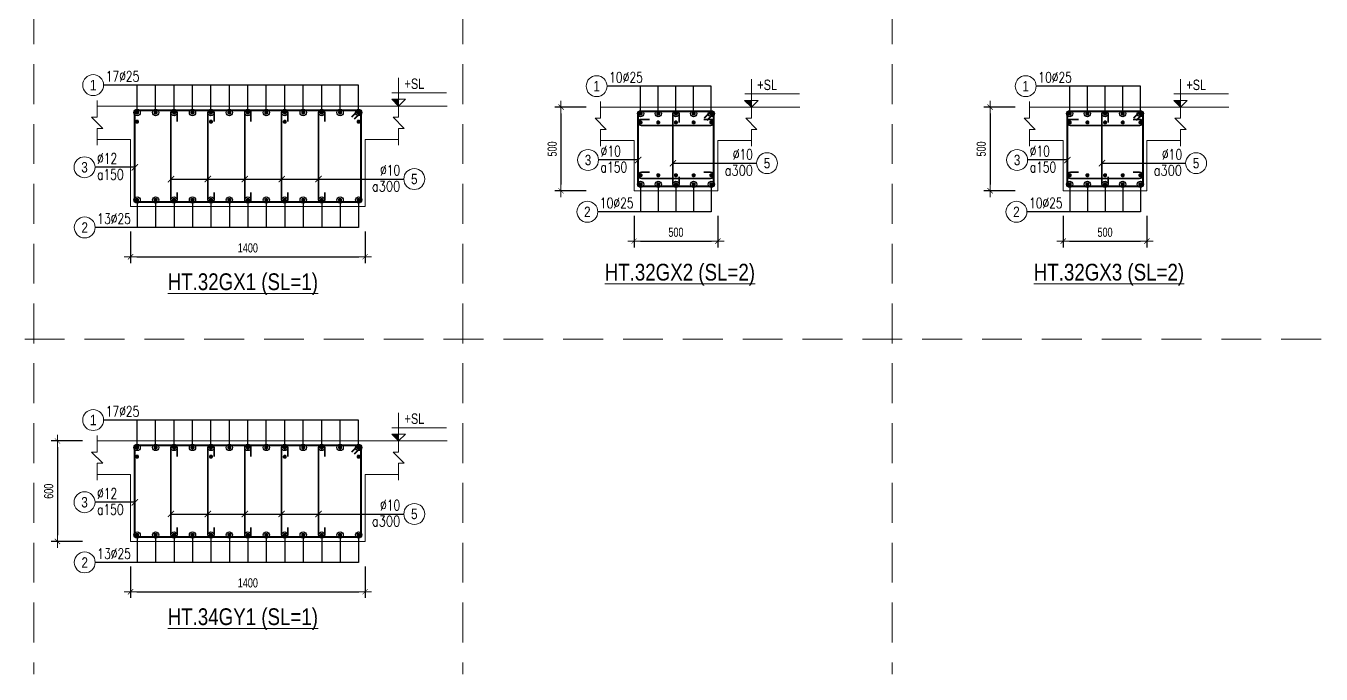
# Model space of a CAD drawing. Header units: millimetres. Extents: x 225489 to 327520, y -235866 to -221866.
# Drawn here: x 277738 to 285470, y -235866 to -231996 of the extents above; entities that cross this region are included whole.
import ezdxf
from ezdxf.enums import TextEntityAlignment as Align

# ---------------------------------------------------------------- set-up
doc = ezdxf.new("R2010")
doc.units = ezdxf.units.MM
doc.header["$PDMODE"] = 3
doc.linetypes.add('HIDDEN2', pattern=[4.762499999999999, 3.175, -1.5875])
doc.layers.get('0').update_dxf_attribs({"lineweight": 20})
doc.layers.get('Defpoints').update_dxf_attribs({"color": 151, "lineweight": 9})
for name, color, linetype, lineweight in [('NDC_S_ANNO', 7, 'Continuous', 20), ('NDC_S_CONTINUOUS', 3, 'Continuous', 20), ('NDC_S_DIM', 1, 'Continuous', 15), ('NDC_S_HIDDEN', 8, 'HIDDEN2', 13), ('NDC_S_REBAR', 4, 'Continuous', 35), ('NDC_S_STIRRUP', 4, 'Continuous', 40), ('NDC_S_TEXT SYMBOL', 7, 'Continuous', 20), ('NDC_S_THIN LINE', 8, 'Continuous', 9), ('NDC_S_VN TEXT', 7, 'Continuous', 20)]:
    doc.layers.add(name, color=color, linetype=linetype, lineweight=lineweight)
doc.styles.add('ARIAL', font='arial.ttf', dxfattribs={"width": 0.8})
doc.styles.add('NDC_ANNO', font='', dxfattribs={"width": 0.8})
doc.styles.add('NDC_DIM', font='', dxfattribs={"width": 0.75})
doc.styles.add('NDC_EN TXT', font='romans.shx', dxfattribs={"width": 0.8})
doc.styles.get('NDC_ANNO').set_extended_font_data('Dotum')
doc.styles.get('NDC_DIM').set_extended_font_data('Dotum')
doc.dimstyles.new('NDC_dim_25', dxfattribs={"dimscale": 25, "dimtxt": 2.2, "dimasz": 1.5, "dimexe": 1.5, "dimexo": 2.5, "dimgap": 1, "dimtad": 1, "dimdec": 0, "dimzin": 0, "dimdsep": 46, "dimtxsty": 'NDC_DIM', "dimblk": 'DIMMARK', "dimcen": 0.09, "dimdle": 1.2, "dimclrd": 1, "dimclre": 1, "dimclrt": 3, "dimadec": 0, "dimazin": 0, "dimtfac": 1, "dimtdec": 0, "dimtix": 1, "dimtofl": 0, "dimtmove": 0, "dimatfit": 3, "dimfxl": 6, "dimfxlon": 1, "dimtolj": 1, "dimtzin": 0, "dimarcsym": 0})

# ---------------------------------------------------------------- blocks, each defined once
blk = doc.blocks.new('kata_block_TD')
at = {"color": 6, "linetype": 'ByBlock', "lineweight": -2, "style": 'ARIAL', "width": 0.8}
blk.add_attdef('SECTDET2', text='', height=5, dxfattribs=at).set_placement((0, 7.970649532882817), align=Align.CENTER)
at = {"color": 0, "linetype": 'ByBlock', "lineweight": -2, "style": 'ARIAL', "width": 0.8}
blk.add_attdef('SECTDET1', text='', height=5, dxfattribs=at).set_placement((0, 1.470649532882817), align=Align.CENTER)
at = {"color": 3, "lineweight": 25, "style": 'ARIAL', "width": 0.8}
blk.add_attdef('SSCALE', text='', height=2.5, dxfattribs=at).set_placement((0, -3.998868953555331), align=Align.CENTER)
blk = doc.blocks.new('kata_block_CT')
at = {"layer": 'NDC_S_ANNO'}
blk.add_hatch(color=3, dxfattribs=at).paths.add_polyline_path([(0, 1.596954857557648), (-1.612010908633238, 1.596954857557648), (0, 0)])
at = {"layer": 'NDC_S_ANNO', "ltscale": 50}
h = blk.add_hatch(dxfattribs=at)
h.set_pattern_fill('ANSI31', color=256, scale=1.406250541793835, style=0)
h.set_pattern_definition([(45.00000000000001, (0, 5.456968210637569e-12), (-3.157122508925224, 3.157122508925225), [])])
h.paths.add_polyline_path([(0, 1.596954857557648), (0, 0), (1.612010908924276, 1.596954857557648)])
for p, q in [((-1.592704896858777, 3.140833880479477), (11.46947077315417, 3.140833880479477)), ((11.56125648126181, 5.456968210637569e-12), (-1.63869572513795, 5.456968210637569e-12))]:
    blk.add_line(p, q, dxfattribs=at)
for points in [[(0, 6.69495074864426), (0, 0)], [(0, 0), (-1.612010908924276, 1.596954857557648), (0, 1.596954857557648)], [(0, 0), (1.612010908924276, 1.596954857557648), (0, 1.596954857557648)]]:
    blk.add_lwpolyline(points, dxfattribs=at)
at = {"layer": 'NDC_S_ANNO', "color": 8, "ltscale": 50}
blk.add_lwpolyline([(0, 0), (-1.612010908633238, 1.596954857557648), (0, 1.596954857557648)], dxfattribs=at)
at = {"layer": 'NDC_S_TEXT SYMBOL', "color": 3, "style": 'NDC_ANNO', "width": 0.8}
blk.add_attdef('CT', (1.409564409346785, 4.068271311703938), '', height=2.5, dxfattribs=at)
blk = doc.blocks.new('DIMMARK')
at = {"layer": 'NDC_S_DIM', "color": 1}
blk.add_line((-1.5, 0), (1, 0), dxfattribs=at)
at = {"layer": 'NDC_S_DIM', "color": 2, "const_width": 0.1}
blk.add_lwpolyline([(-0.4242640687119285, -0.4242640687119285), (0.4242640687119285, 0.4242640687119285)], dxfattribs=at)
blk = doc.blocks.new('*D244')
at = {"layer": 'Defpoints', "color": 0, "transparency": 16777216}
for p in [(278362.9579339359, -233073.9738189772), (279762.9579339359, -233073.9738189772), (279762.9579339359, -233373.9738189772)]:
    blk.add_point(p, dxfattribs=at)
at = {"layer": 'NDC_S_DIM', "color": 1, "lineweight": -2, "transparency": 16777216}
for p, q in [((278362.9579339359, -233223.9738189772), (278362.9579339359, -233411.4738189772)), ((279762.9579339359, -233223.9738189772), (279762.9579339359, -233411.4738189772)), ((278400.4579339359, -233373.9738189772), (279725.4579339359, -233373.9738189772))]:
    blk.add_line(p, q, dxfattribs=at)
at = {"layer": 'NDC_S_DIM', "color": 1, "lineweight": -2, "transparency": 16777216, "xscale": 37.5, "yscale": 37.5, "zscale": 37.5, "rotation": 180}
blk.add_blockref('DIMMARK', (278362.9579339359, -233373.9738189772), dxfattribs=at)
at = {"layer": 'NDC_S_DIM', "color": 1, "lineweight": -2, "transparency": 16777216, "xscale": 37.5, "yscale": 37.5, "zscale": 37.5}
blk.add_blockref('DIMMARK', (279762.9579339359, -233373.9738189772), dxfattribs=at)
at = {"layer": 'NDC_S_DIM', "color": 3, "transparency": 16777216, "insert": (279062.9579339359, -233321.4738189772), "char_height": 55.00000000000001, "attachment_point": 5, "style": 'NDC_DIM'}
blk.add_mtext('\\A1;1400', dxfattribs=at)
blk = doc.blocks.new('kata_block_THEP')
at = {"layer": 'NDC_S_REBAR', "color": 0}
for p, q in [((-0.5, 0), (0.5, 0)), ((-0.3535533905960619, 0.353553390592424), (0.3535533905960619, -0.353553390592424)), ((0.3535533905960619, 0.353553390592424), (-0.3535533905960619, -0.353553390592424)), ((0, 0.5), (0, -0.5))]:
    blk.add_line(p, q, dxfattribs=at)
at = {"layer": 'NDC_S_REBAR', "color": 0, "const_width": 0.08333333333333334}
blk.add_lwpolyline([(-0.5, -1.818989403545856e-12, 1), (0.5000000000145519, -1.818989403545856e-12, 1), (-0.5, -1.818989403545856e-12, 1)], format="xyb", dxfattribs=at)
blk = doc.blocks.new('*U11')
blk.add_circle((-2.5, 0), 2.5)
at = {"layer": 'NDC_S_VN TEXT', "color": 3, "style": 'NDC_EN TXT', "width": 0.75}
blk.add_attdef('DK1', (0.5, 0.8455043070534884), '', height=2.5, dxfattribs=at)
at = {"layer": 'NDC_S_VN TEXT', "color": 7, "style": 'ARIAL', "width": 0.8}
blk.add_attdef('SH2', text='', height=2.5, dxfattribs=at).set_placement((-2.5, 0), align=Align.MIDDLE)
blk = doc.blocks.new('*U12')
blk.add_circle((-2.5, 0), 2.5)
at = {"layer": 'NDC_S_VN TEXT', "color": 3, "style": 'NDC_EN TXT', "width": 0.75}
for tag, p in [('DK1', (0.5, 0.8455043070534884)), ('KC1', (0.5, -2.972544307831413))]:
    blk.add_attdef(tag, p, '', height=2.5, dxfattribs=at)
at = {"layer": 'NDC_S_VN TEXT', "color": 7, "style": 'ARIAL', "width": 0.8}
blk.add_attdef('SH2', text='', height=2.5, dxfattribs=at).set_placement((-2.5, 0), align=Align.MIDDLE)
blk = doc.blocks.new('*U15')
blk.add_circle((2.5, 0), 2.5)
at = {"layer": 'NDC_S_VN TEXT', "color": 3, "style": 'NDC_EN TXT'}
for tag, width, p in [('DK2', 0.75, (-0.85, 0.8455043070534884)), ('KC2', 0.8, (-0.85, -2.972544307831413))]:
    blk.add_attdef(tag, text='', height=2.5, dxfattribs=dict(at, width=width)).set_placement(p, align=Align.RIGHT)
at = {"layer": 'NDC_S_VN TEXT', "color": 7, "style": 'ARIAL', "width": 0.8}
blk.add_attdef('SH3', text='', height=2.5, dxfattribs=at).set_placement((2.5, 0), align=Align.MIDDLE)
blk = doc.blocks.new('*D245')
at = {"layer": 'Defpoints', "color": 0, "transparency": 16777216}
for p in [(281368.6707836423, -232980.4652427677), (281868.6707836423, -232980.4652427677), (281868.6707836423, -233280.4652427677)]:
    blk.add_point(p, dxfattribs=at)
at = {"layer": 'NDC_S_DIM', "color": 1, "lineweight": -2, "transparency": 16777216}
for p, q in [((281368.6707836423, -233130.4652427677), (281368.6707836423, -233317.9652427677)), ((281868.6707836423, -233130.4652427677), (281868.6707836423, -233317.9652427677)), ((281406.1707836423, -233280.4652427677), (281831.1707836423, -233280.4652427677))]:
    blk.add_line(p, q, dxfattribs=at)
at = {"layer": 'NDC_S_DIM', "color": 1, "lineweight": -2, "transparency": 16777216, "xscale": 37.5, "yscale": 37.5, "zscale": 37.5, "rotation": 180}
blk.add_blockref('DIMMARK', (281368.6707836423, -233280.4652427677), dxfattribs=at)
at = {"layer": 'NDC_S_DIM', "color": 1, "lineweight": -2, "transparency": 16777216, "xscale": 37.5, "yscale": 37.5, "zscale": 37.5}
blk.add_blockref('DIMMARK', (281868.6707836423, -233280.4652427677), dxfattribs=at)
at = {"layer": 'NDC_S_DIM', "color": 3, "transparency": 16777216, "insert": (281618.6707836423, -233227.9652427677), "char_height": 55.00000000000001, "attachment_point": 5, "style": 'NDC_DIM'}
blk.add_mtext('\\A1;500', dxfattribs=at)
blk = doc.blocks.new('*D246')
at = {"layer": 'Defpoints', "color": 0, "transparency": 16777216}
for p in [(281438.3439081867, -232480.4652427677), (280932.3439081867, -232980.4652427677), (281438.3439081867, -232980.4652427677)]:
    blk.add_point(p, dxfattribs=at)
at = {"layer": 'NDC_S_DIM', "color": 1, "lineweight": -2, "transparency": 16777216}
for p, q in [((281082.3439081867, -232480.4652427677), (280894.8439081867, -232480.4652427677)), ((280932.3439081867, -232517.9652427677), (280932.3439081867, -232942.9652427677)), ((281082.3439081867, -232980.4652427677), (280894.8439081867, -232980.4652427677))]:
    blk.add_line(p, q, dxfattribs=at)
at = {"layer": 'NDC_S_DIM', "color": 1, "lineweight": -2, "transparency": 16777216, "xscale": 37.5, "yscale": 37.5, "zscale": 37.5}
for p, rotation in [((280932.3439081867, -232480.4652427677), 90), ((280932.3439081867, -232980.4652427677), 270)]:
    blk.add_blockref('DIMMARK', p, dxfattribs=dict(at, rotation=rotation))
at = {"layer": 'NDC_S_DIM', "color": 3, "transparency": 16777216, "insert": (280879.8439081867, -232730.4652427677), "char_height": 55.00000000000001, "attachment_point": 5, "rotation": 90, "style": 'NDC_DIM'}
blk.add_mtext('\\A1;500', dxfattribs=at)
blk = doc.blocks.new('*D242')
at = {"layer": 'Defpoints', "color": 0, "transparency": 16777216}
for p in [(283930.1817210109, -232980.4652427678), (284430.1817210109, -232980.4652427678), (284430.1817210109, -233280.4652427678)]:
    blk.add_point(p, dxfattribs=at)
at = {"layer": 'NDC_S_DIM', "color": 1, "lineweight": -2, "transparency": 16777216}
for p, q in [((283930.1817210109, -233130.4652427678), (283930.1817210109, -233317.9652427678)), ((284430.1817210109, -233130.4652427678), (284430.1817210109, -233317.9652427678)), ((283967.6817210109, -233280.4652427678), (284392.6817210109, -233280.4652427678))]:
    blk.add_line(p, q, dxfattribs=at)
at = {"layer": 'NDC_S_DIM', "color": 1, "lineweight": -2, "transparency": 16777216, "xscale": 37.5, "yscale": 37.5, "zscale": 37.5, "rotation": 180}
blk.add_blockref('DIMMARK', (283930.1817210109, -233280.4652427678), dxfattribs=at)
at = {"layer": 'NDC_S_DIM', "color": 1, "lineweight": -2, "transparency": 16777216, "xscale": 37.5, "yscale": 37.5, "zscale": 37.5}
blk.add_blockref('DIMMARK', (284430.1817210109, -233280.4652427678), dxfattribs=at)
at = {"layer": 'NDC_S_DIM', "color": 3, "transparency": 16777216, "insert": (284180.1817210109, -233227.9652427678), "char_height": 55.00000000000001, "attachment_point": 5, "style": 'NDC_DIM'}
blk.add_mtext('\\A1;500', dxfattribs=at)
blk = doc.blocks.new('*D243')
at = {"layer": 'Defpoints', "color": 0, "transparency": 16777216}
for p in [(283999.8548455552, -232480.4652427678), (283493.8548455552, -232980.4652427678), (283999.8548455552, -232980.4652427678)]:
    blk.add_point(p, dxfattribs=at)
at = {"layer": 'NDC_S_DIM', "color": 1, "lineweight": -2, "transparency": 16777216}
for p, q in [((283643.8548455552, -232480.4652427678), (283456.3548455552, -232480.4652427678)), ((283493.8548455552, -232517.9652427678), (283493.8548455552, -232942.9652427678)), ((283643.8548455552, -232980.4652427678), (283456.3548455552, -232980.4652427678))]:
    blk.add_line(p, q, dxfattribs=at)
at = {"layer": 'NDC_S_DIM', "color": 1, "lineweight": -2, "transparency": 16777216, "xscale": 37.5, "yscale": 37.5, "zscale": 37.5}
for p, rotation in [((283493.8548455552, -232480.4652427678), 90), ((283493.8548455552, -232980.4652427678), 270)]:
    blk.add_blockref('DIMMARK', p, dxfattribs=dict(at, rotation=rotation))
at = {"layer": 'NDC_S_DIM', "color": 3, "transparency": 16777216, "insert": (283441.3548455553, -232730.4652427677), "char_height": 55.00000000000001, "attachment_point": 5, "rotation": 90, "style": 'NDC_DIM'}
blk.add_mtext('\\A1;500', dxfattribs=at)
blk = doc.blocks.new('*D251')
at = {"layer": 'Defpoints', "color": 0, "transparency": 16777216}
for p in [(278362.9579339359, -235073.9738189749), (279762.9579339359, -235073.9738189749), (279762.9579339359, -235373.9738189749)]:
    blk.add_point(p, dxfattribs=at)
at = {"layer": 'NDC_S_DIM', "color": 1, "lineweight": -2, "transparency": 16777216}
for p, q in [((278362.9579339359, -235223.9738189749), (278362.9579339359, -235411.4738189749)), ((279762.9579339359, -235223.9738189749), (279762.9579339359, -235411.4738189749)), ((278400.4579339359, -235373.9738189749), (279725.4579339359, -235373.9738189749))]:
    blk.add_line(p, q, dxfattribs=at)
at = {"layer": 'NDC_S_DIM', "color": 1, "lineweight": -2, "transparency": 16777216, "xscale": 37.5, "yscale": 37.5, "zscale": 37.5, "rotation": 180}
blk.add_blockref('DIMMARK', (278362.9579339359, -235373.9738189749), dxfattribs=at)
at = {"layer": 'NDC_S_DIM', "color": 1, "lineweight": -2, "transparency": 16777216, "xscale": 37.5, "yscale": 37.5, "zscale": 37.5}
blk.add_blockref('DIMMARK', (279762.9579339359, -235373.9738189749), dxfattribs=at)
at = {"layer": 'NDC_S_DIM', "color": 3, "transparency": 16777216, "insert": (279062.9579339359, -235321.4738189749), "char_height": 55.00000000000001, "attachment_point": 5, "style": 'NDC_DIM'}
blk.add_mtext('\\A1;1400', dxfattribs=at)
blk = doc.blocks.new('*D252')
at = {"layer": 'Defpoints', "color": 0, "transparency": 16777216}
for p in [(278432.6310584802, -234473.9738189749), (277926.6310584802, -235073.9738189749), (278432.6310584802, -235073.9738189749)]:
    blk.add_point(p, dxfattribs=at)
at = {"layer": 'NDC_S_DIM', "color": 1, "lineweight": -2, "transparency": 16777216}
for p, q in [((278076.6310584802, -234473.9738189749), (277889.1310584802, -234473.9738189749)), ((277926.6310584802, -234511.4738189749), (277926.6310584802, -235036.4738189749)), ((278076.6310584802, -235073.9738189749), (277889.1310584802, -235073.9738189749))]:
    blk.add_line(p, q, dxfattribs=at)
at = {"layer": 'NDC_S_DIM', "color": 1, "lineweight": -2, "transparency": 16777216, "xscale": 37.5, "yscale": 37.5, "zscale": 37.5}
for p, rotation in [((277926.6310584802, -234473.9738189749), 90), ((277926.6310584802, -235073.9738189749), 270)]:
    blk.add_blockref('DIMMARK', p, dxfattribs=dict(at, rotation=rotation))
at = {"layer": 'NDC_S_DIM', "color": 3, "transparency": 16777216, "insert": (277874.1310584802, -234773.9738189749), "char_height": 55.00000000000001, "attachment_point": 5, "rotation": 90, "style": 'NDC_DIM'}
blk.add_mtext('\\A1;600', dxfattribs=at)

msp = doc.modelspace()

# ---------------------------------------------------------------- linework, layer by layer
at = {"layer": 'NDC_S_CONTINUOUS'}
for points in [[(278162.9579339359, -232473.9738189772), (278362.9579339359, -232473.9738189772), (278362.9579339359, -232473.9738189772), (279762.9579339359, -232473.9738189772), (279762.9579339359, -232473.9738189772), (279962.9579339359, -232473.9738189772)], [(281168.6707836423, -232480.4652427677), (281368.6707836423, -232480.4652427677), (281368.6707836423, -232480.4652427677), (281868.6707836423, -232480.4652427677), (281868.6707836423, -232480.4652427677), (282068.6707836423, -232480.4652427677)], [(283730.1817210109, -232480.4652427678), (283930.1817210109, -232480.4652427678), (283930.1817210109, -232480.4652427678), (284430.1817210109, -232480.4652427678), (284430.1817210109, -232480.4652427678), (284630.1817210109, -232480.4652427678)], [(278162.9579339359, -232673.9738189772), (278362.9579339359, -232673.9738189772), (278362.9579339359, -233073.9738189772), (279762.9579339359, -233073.9738189772), (279762.9579339359, -232673.9738189772), (279962.9579339359, -232673.9738189772)], [(281168.6707836423, -232680.4652427677), (281368.6707836423, -232680.4652427677), (281368.6707836423, -232980.4652427677), (281868.6707836423, -232980.4652427677), (281868.6707836423, -232680.4652427677), (282068.6707836423, -232680.4652427677)], [(283730.1817210109, -232680.4652427678), (283930.1817210109, -232680.4652427678), (283930.1817210109, -232980.4652427678), (284430.1817210109, -232980.4652427678), (284430.1817210109, -232680.4652427678), (284630.1817210109, -232680.4652427678)], [(278162.9579339359, -234473.9738189749), (278362.9579339359, -234473.9738189749), (278362.9579339359, -234473.9738189749), (279762.9579339359, -234473.9738189749), (279762.9579339359, -234473.9738189749), (279962.9579339359, -234473.9738189749)], [(278162.9579339359, -234673.9738189749), (278362.9579339359, -234673.9738189749), (278362.9579339359, -235073.9738189749), (279762.9579339359, -235073.9738189749), (279762.9579339359, -234673.9738189749), (279962.9579339359, -234673.9738189749)]]:
    msp.add_lwpolyline(points, dxfattribs=at)
at = {"layer": 'NDC_S_HIDDEN', "ltscale": 75}
for p, q in [((277785.4292001797, -221865.8761660784), (277785.4292001797, -235865.8761660625)), ((280346.9401375483, -221865.8761660784), (280346.9401375483, -235865.8761660625)), ((282908.4510749168, -221865.8761660784), (282908.4510749168, -235865.8761660625)), ((285469.9620122854, -233865.8761660647), (267539.3854507055, -233865.8761660646))]:
    msp.add_line(p, q, dxfattribs=at)
at = {"layer": 'NDC_S_REBAR'}
for points in [[(278640.8562707999, -232566.3185089105), (278640.8562707999, -232517.4053391007, 0.9999999999999999), (278603.9922707999, -232517.4053391007), (278603.9922707999, -233030.5418189771, 0.9999999999999999), (278640.8562707999, -233030.5418189771), (278640.8562707999, -232991.2849279683, -0.414213562)], [(278860.9235970719, -232566.3185089105), (278860.9235970719, -232517.4053391007, 0.9999999999999999), (278824.0595970718, -232517.4053391007), (278824.0595970718, -233030.5418189771, 0.9999999999999999), (278860.9235970719, -233030.5418189771), (278860.9235970719, -232991.2849279683, -0.414213562)], [(279081.2569304092, -232566.3185089105), (279081.2569304092, -232517.4053391007, 0.9999999999999999), (279044.3929304092, -232517.4053391007), (279044.3929304092, -233030.5418189772, 0.9999999999999999), (279081.2569304092, -233030.5418189772), (279081.2569304092, -232991.2849279683, -0.414213562)], [(279301.5902637466, -232566.3185089105), (279301.5902637466, -232517.4053391007, 0.9999999999999999), (279264.7262637466, -232517.4053391007), (279264.7262637466, -233030.5418189772, 0.9999999999999999), (279301.5902637466, -233030.5418189772), (279301.5902637466, -232991.2849279683, -0.414213562)], [(279521.9235970799, -232566.3185089106), (279521.9235970799, -232517.4053391007, 0.9999999999999999), (279485.0595970799, -232517.4053391007), (279485.0595970799, -233030.5418189772, 0.9999999999999999), (279521.9235970799, -233030.5418189772), (279521.9235970799, -232991.2849279684, -0.414213562)], [(281461.0159534524, -232553.6912818539), (281412.1027836425, -232553.6912818539, 0.9999999999999999), (281412.1027836425, -232590.555281854), (281825.2387836425, -232590.555281854, 0.9999999999999999), (281825.2387836425, -232553.6912818539), (281785.9818926337, -232553.6912818539, -0.414213562)], [(281637.1027836424, -232572.809932701), (281637.1027836424, -232523.8967628912, 0.9999999999999999), (281600.2387836423, -232523.8967628912), (281600.2387836423, -232937.0332427676, 0.9999999999999999), (281637.1027836424, -232937.0332427676), (281637.1027836424, -232897.7763517588, -0.414213562)], [(284022.5268908209, -232553.691281854), (283973.6137210111, -232553.691281854, 0.9999999999999999), (283973.6137210111, -232590.5552818541), (284386.749721011, -232590.5552818541, 0.9999999999999999), (284386.749721011, -232553.691281854), (284347.4928300022, -232553.691281854, -0.414213562)], [(284198.6137210109, -232572.8099327011), (284198.6137210109, -232523.8967628912, 0.9999999999999999), (284161.7497210109, -232523.8967628912), (284161.7497210109, -232937.0332427677, 0.9999999999999999), (284198.6137210109, -232937.0332427677), (284198.6137210109, -232897.7763517589, -0.414213562)], [(281461.0159534524, -232868.9819732172), (281412.1027836425, -232868.9819732172, 0.9999999999999999), (281412.1027836425, -232905.8459732172), (281825.2387836425, -232905.8459732172, 0.9999999999999999), (281825.2387836425, -232868.9819732172), (281785.9818926337, -232868.9819732172, -0.414213562)], [(284022.5268908209, -232868.9819732172), (283973.6137210111, -232868.9819732172, 0.9999999999999999), (283973.6137210111, -232905.8459732173), (284386.749721011, -232905.8459732173, 0.9999999999999999), (284386.749721011, -232868.9819732172), (284347.4928300022, -232868.9819732172, -0.414213562)], [(278640.8562707999, -234566.3185089082), (278640.8562707999, -234517.4053390984, 0.9999999999999999), (278603.9922707999, -234517.4053390984), (278603.9922707999, -235030.5418189749, 0.9999999999999999), (278640.8562707999, -235030.5418189749), (278640.8562707999, -234991.284927966, -0.414213562)], [(278860.9235970719, -234566.3185089082), (278860.9235970719, -234517.4053390984, 0.9999999999999999), (278824.0595970718, -234517.4053390984), (278824.0595970718, -235030.5418189749, 0.9999999999999999), (278860.9235970719, -235030.5418189749), (278860.9235970719, -234991.284927966, -0.414213562)], [(279081.2569304092, -234566.3185089083), (279081.2569304092, -234517.4053390984, 0.9999999999999999), (279044.3929304092, -234517.4053390984), (279044.3929304092, -235030.5418189749, 0.9999999999999999), (279081.2569304092, -235030.5418189749), (279081.2569304092, -234991.2849279661, -0.414213562)], [(279301.5902637466, -234566.3185089083), (279301.5902637466, -234517.4053390984, 0.9999999999999999), (279264.7262637466, -234517.4053390984), (279264.7262637466, -235030.5418189749, 0.9999999999999999), (279301.5902637466, -235030.5418189749), (279301.5902637466, -234991.2849279661, -0.414213562)], [(279521.9235970799, -234566.3185089083), (279521.9235970799, -234517.4053390984, 0.9999999999999999), (279485.0595970799, -234517.4053390984), (279485.0595970799, -235030.5418189749, 0.9999999999999999), (279521.9235970799, -235030.5418189749), (279521.9235970799, -234991.2849279661, -0.414213562)]]:
    msp.add_lwpolyline(points, format="xyb", dxfattribs=at)
at = {"layer": 'NDC_S_STIRRUP'}
for points in [[(279683.9579339359, -232538.9738189772), (279723.9579339359, -232498.9738189772, -0.414213562), (279737.9579339359, -232512.9738189772), (279737.9579339359, -233034.9738189772, -0.414213562), (279723.9579339359, -233048.9738189772), (278401.9579339359, -233048.9738189772, -0.414213562), (278387.9579339359, -233034.9738189772), (278387.9579339359, -232512.9738189772, -0.414213562), (278401.9579339359, -232498.9738189772), (279723.9579339359, -232498.9738189772, -0.414213562), (279737.9579339359, -232512.9738189772), (279697.9579339359, -232552.9738189772)], [(281789.6707836423, -232545.4652427677), (281829.6707836423, -232505.4652427677, -0.414213562), (281843.6707836423, -232519.4652427677), (281843.6707836423, -232941.4652427677, -0.414213562), (281829.6707836423, -232955.4652427677), (281407.6707836423, -232955.4652427677, -0.414213562), (281393.6707836423, -232941.4652427677), (281393.6707836423, -232519.4652427677, -0.414213562), (281407.6707836423, -232505.4652427677), (281829.6707836423, -232505.4652427677, -0.414213562), (281843.6707836423, -232519.4652427677), (281803.6707836423, -232559.4652427677)], [(284351.1817210109, -232545.4652427678), (284391.1817210109, -232505.4652427678, -0.414213562), (284405.1817210109, -232519.4652427678), (284405.1817210109, -232941.4652427678, -0.414213562), (284391.1817210109, -232955.4652427678), (283969.1817210109, -232955.4652427678, -0.414213562), (283955.1817210109, -232941.4652427678), (283955.1817210109, -232519.4652427678, -0.414213562), (283969.1817210109, -232505.4652427678), (284391.1817210109, -232505.4652427678, -0.414213562), (284405.1817210109, -232519.4652427678), (284365.1817210109, -232559.4652427678)], [(279683.9579339359, -234538.9738189749), (279723.9579339359, -234498.9738189749, -0.414213562), (279737.9579339359, -234512.9738189749), (279737.9579339359, -235034.9738189749, -0.414213562), (279723.9579339359, -235048.9738189749), (278401.9579339359, -235048.9738189749, -0.414213562), (278387.9579339359, -235034.9738189749), (278387.9579339359, -234512.9738189749, -0.414213562), (278401.9579339359, -234498.9738189749), (279723.9579339359, -234498.9738189749, -0.414213562), (279737.9579339359, -234512.9738189749), (279697.9579339359, -234552.9738189749)]]:
    msp.add_lwpolyline(points, format="xyb", dxfattribs=at)
at = {"layer": 'NDC_S_THIN LINE'}
for points in [[(278162.9579339359, -232707.3071523105), (278162.9579339359, -232607.3071523105), (278196.2912672692, -232607.3071523105), (278129.6246006025, -232540.6404856438), (278162.9579339359, -232540.6404856438), (278162.9579339359, -232440.6404856438)], [(279962.9579339359, -232707.3071523105), (279962.9579339359, -232607.3071523105), (279996.2912672692, -232607.3071523105), (279929.6246006025, -232540.6404856438), (279962.9579339359, -232540.6404856438), (279962.9579339359, -232440.6404856438)], [(281168.6707836423, -232713.798576101), (281168.6707836423, -232613.798576101), (281202.0041169757, -232613.798576101), (281135.337450309, -232547.1319094344), (281168.6707836423, -232547.1319094344), (281168.6707836423, -232447.1319094344)], [(282068.6707836423, -232713.798576101), (282068.6707836423, -232613.798576101), (282102.0041169757, -232613.798576101), (282035.337450309, -232547.1319094344), (282068.6707836423, -232547.1319094344), (282068.6707836423, -232447.1319094344)], [(283730.1817210109, -232713.7985761011), (283730.1817210109, -232613.7985761011), (283763.5150543443, -232613.7985761011), (283696.8483876776, -232547.1319094344), (283730.1817210109, -232547.1319094344), (283730.1817210109, -232447.1319094344)], [(284630.1817210109, -232713.7985761011), (284630.1817210109, -232613.7985761011), (284663.5150543443, -232613.7985761011), (284596.8483876776, -232547.1319094344), (284630.1817210109, -232547.1319094344), (284630.1817210109, -232447.1319094344)], [(278162.9579339359, -234707.3071523083), (278162.9579339359, -234607.3071523083), (278196.2912672692, -234607.3071523083), (278129.6246006025, -234540.6404856416), (278162.9579339359, -234540.6404856416), (278162.9579339359, -234440.6404856416)], [(279962.9579339359, -234707.3071523083), (279962.9579339359, -234607.3071523083), (279996.2912672692, -234607.3071523083), (279929.6246006025, -234540.6404856416), (279962.9579339359, -234540.6404856416), (279962.9579339359, -234440.6404856416)]]:
    msp.add_lwpolyline(points, dxfattribs=at)

# ---------------------------------------------------------------- block references
at = {"layer": 'NDC_S_REBAR', "xscale": 22, "yscale": 22, "zscale": 22}
for p in [(278401.9579339359, -232512.9738189772), (278512.1246006025, -232512.9738189772), (278622.2912672692, -232512.9738189772), (278732.4579339359, -232512.9738189772), (278842.6246006025, -232512.9738189772), (278952.7912672692, -232512.9738189772), (279062.9579339359, -232512.9738189772), (279173.1246006025, -232512.9738189772), (279283.2912672692, -232512.9738189772), (279393.4579339359, -232512.9738189772), (279503.6246006025, -232512.9738189772), (279613.7912672692, -232512.9738189772), (279723.9579339359, -232512.9738189772), (278401.9579339359, -232567.446724063), (278842.6246006025, -232567.446724063), (279283.1582637464, -232568.2760101568), (279723.9579339359, -232567.446724063), (281407.6707836423, -232519.4652427677), (281407.6707836423, -232572.1232818539), (281829.6707836423, -232519.4652427677), (281829.6707836423, -232572.1232818539), (283969.1817210109, -232519.4652427678), (283969.1817210109, -232572.123281854), (284391.1817210109, -232519.4652427678), (284391.1817210109, -232572.123281854), (281407.6707836423, -232887.4139732171), (281513.1707836423, -232887.4139732171), (281618.6707836423, -232887.4139732171), (281724.1707836423, -232887.4139732171), (281829.6707836423, -232887.4139732171), (283969.1817210109, -232887.4139732172), (284074.6817210109, -232887.4139732172), (284180.1817210109, -232887.4139732172), (284285.6817210109, -232887.4139732172), (284391.1817210109, -232887.4139732172), (281407.6707836423, -232941.4652427677), (281513.1707836423, -232941.4652427677), (281618.6707836423, -232941.4652427677), (281724.1707836423, -232941.4652427677), (281829.6707836423, -232941.4652427677), (283969.1817210109, -232941.4652427678), (284074.6817210109, -232941.4652427678), (284180.1817210109, -232941.4652427678), (284285.6817210109, -232941.4652427678), (284391.1817210109, -232941.4652427678), (278401.9579339359, -233034.9738189772), (278512.1246006025, -233034.9738189772), (278622.2912672692, -233034.9738189772), (278732.4579339359, -233034.9738189772), (278842.6246006025, -233034.9738189772), (278952.7912672692, -233034.9738189772), (279062.9579339359, -233034.9738189772), (279173.1246006025, -233034.9738189772), (279283.2912672692, -233034.9738189772), (279393.4579339359, -233034.9738189772), (279503.6246006025, -233034.9738189772), (279613.7912672692, -233034.9738189772), (279723.9579339359, -233034.9738189772), (278401.9579339359, -234512.9738189749), (278512.1246006025, -234512.9738189749), (278622.2912672692, -234512.9738189749), (278732.4579339359, -234512.9738189749), (278842.6246006025, -234512.9738189749), (278952.7912672692, -234512.9738189749), (279062.9579339359, -234512.9738189749), (279173.1246006025, -234512.9738189749), (279283.2912672692, -234512.9738189749), (279393.4579339359, -234512.9738189749), (279503.6246006025, -234512.9738189749), (279613.7912672692, -234512.9738189749), (279723.9579339359, -234512.9738189749), (278401.9579339359, -234567.4467240607), (278842.6246006025, -234567.4467240607), (279283.1582637464, -234568.2760101546), (279723.9579339359, -234567.4467240607), (278401.9579339359, -235034.9738189749), (278512.1246006025, -235034.9738189749), (278622.2912672692, -235034.9738189749), (278732.4579339359, -235034.9738189749), (278842.6246006025, -235034.9738189749), (278952.7912672692, -235034.9738189749), (279062.9579339359, -235034.9738189749), (279173.1246006025, -235034.9738189749), (279283.2912672692, -235034.9738189749), (279393.4579339359, -235034.9738189749), (279503.6246006025, -235034.9738189749), (279613.7912672692, -235034.9738189749), (279723.9579339359, -235034.9738189749)]:
    msp.add_blockref('kata_block_THEP', p, dxfattribs=at)
at = {"layer": 'NDC_S_REBAR', "xscale": -22, "yscale": 22, "zscale": 22, "rotation": 180}
for p in [(281513.1707836423, -232519.4652427677), (281513.1707836423, -232572.1232818539), (281618.6707836423, -232519.4652427677), (281618.6707836423, -232572.1232818539), (281724.1707836423, -232519.4652427677), (281724.1707836423, -232572.1232818539), (284074.6817210109, -232519.4652427678), (284074.6817210109, -232572.123281854), (284180.1817210109, -232519.4652427678), (284180.1817210109, -232572.123281854), (284285.6817210109, -232519.4652427678), (284285.6817210109, -232572.123281854)]:
    msp.add_blockref('kata_block_THEP', p, dxfattribs=at)
at = {"layer": 'NDC_S_THIN LINE', "xscale": 25, "yscale": 25, "zscale": 25}
for name, p, values in [('*U11', (278201.9579339359, -232348.9738189772), {'SH2': '1', 'DK1': '17%%c25'}), ('*U11', (281207.6707836423, -232355.4652427677), {'SH2': '1', 'DK1': '10%%c25'}), ('*U11', (283769.1817210109, -232355.4652427678), {'SH2': '1', 'DK1': '10%%c25'}), ('*U12', (281156.1707836423, -232796.2859133773), {'SH2': '3', 'DK1': '%%c10', 'KC1': 'a150'}), ('*U15', (282099.7269825066, -232815.3815056545), {'SH3': '5', 'DK2': '%%c10', 'KC2': 'a300'}), ('*U12', (283717.6817210109, -232796.2859133773), {'SH2': '3', 'DK1': '%%c10', 'KC1': 'a150'}), ('*U15', (284661.2379198751, -232815.3815056545), {'SH3': '5', 'DK2': '%%c10', 'KC2': 'a300'}), ('*U12', (278150.4579339359, -232839.7944895868), {'SH2': '3', 'DK1': '%%c12', 'KC1': 'a150'}), ('*U15', (279994.0141328001, -232909.9642258534), {'SH3': '5', 'DK2': '%%c10', 'KC2': 'a300'}), ('*U11', (281152.2123357939, -233105.4652427677), {'SH2': '2', 'DK1': '10%%c25'}), ('*U11', (283713.7232731624, -233105.4652427678), {'SH2': '2', 'DK1': '10%%c25'}), ('*U11', (278151.648965559, -233198.9738189772), {'SH2': '2', 'DK1': '13%%c25'}), ('*U11', (278201.9579339359, -234348.9738189749), {'SH2': '1', 'DK1': '17%%c25'}), ('*U12', (278150.4579339359, -234839.7944895845), {'SH2': '3', 'DK1': '%%c12', 'KC1': 'a150'}), ('*U15', (279994.0141328001, -234909.9642258512), {'SH3': '5', 'DK2': '%%c10', 'KC2': 'a300'}), ('*U11', (278151.648965559, -235198.9738189749), {'SH2': '2', 'DK1': '13%%c25'})]:
    msp.add_blockref(name, p, dxfattribs=at).add_auto_attribs(values)
at = {"layer": 'NDC_S_VN TEXT', "xscale": 25, "yscale": 25, "zscale": 25}
for p in [(279962.9579339359, -232473.9738189772), (282068.6707836423, -232480.4652427677), (284630.1817210109, -232480.4652427678), (279962.9579339359, -234473.9738189749)]:
    msp.add_blockref('kata_block_CT', p, dxfattribs=at).add_auto_attribs({'CT': '+SL'})
at = {"layer": 'NDC_S_VN TEXT'}
ref = msp.add_blockref('kata_block_TD', (281641.9291579999, -233545.3708897047), dxfattribs=dict(at, xscale=20, yscale=20, zscale=20))
ref.add_attrib('SECTDET1', '%%uHT.32GX2 (SL=2)', dxfattribs={"layer": '0', "color": 0, "linetype": 'ByBlock', "lineweight": -2, "height": 100, "style": 'ARIAL', "width": 0.8}).set_placement((281641.9291579999, -233515.957899047), align=Align.CENTER)
ref = msp.add_blockref('kata_block_TD', (284203.4400953685, -233545.3708897048), dxfattribs=dict(at, xscale=20, yscale=20, zscale=20))
ref.add_attrib('SECTDET1', '%%uHT.32GX3 (SL=2)', dxfattribs={"layer": '0', "color": 0, "linetype": 'ByBlock', "lineweight": -2, "height": 100, "style": 'ARIAL', "width": 0.8}).set_placement((284203.4400953685, -233515.9578990471), align=Align.CENTER)
ref = msp.add_blockref('kata_block_TD', (279032.9833401656, -233602.5539007114), dxfattribs=dict(at, xscale=20, yscale=20, zscale=20))
ref.add_attrib('SECTDET1', '%%uHT.32GX1 (SL=1)', dxfattribs={"layer": '0', "color": 0, "linetype": 'ByBlock', "lineweight": -2, "height": 100, "style": 'ARIAL', "width": 0.8}).set_placement((279032.9833401656, -233573.1409100538), align=Align.CENTER)
ref = msp.add_blockref('kata_block_TD', (279032.9833401656, -235602.5539007092), dxfattribs=dict(at, xscale=20, yscale=20, zscale=20))
ref.add_attrib('SECTDET1', '%%uHT.34GY1 (SL=1)', dxfattribs={"layer": '0', "color": 0, "linetype": 'ByBlock', "lineweight": -2, "height": 100, "style": 'ARIAL', "width": 0.8}).set_placement((279032.9833401656, -235573.1409100515), align=Align.CENTER)

# ---------------------------------------------------------------- dimensions: what is measured, and where the dimension line sits
at = {"layer": 'NDC_S_DIM'}
for base, p1, p2, picture, middle in [((280932.3439081867, -232980.4652427677), (281438.3439081867, -232480.4652427677), (281438.3439081867, -232980.4652427677), '*D246', (280879.8439081867, -232730.4652427677)), ((283493.8548455552, -232980.4652427678), (283999.8548455552, -232480.4652427678), (283999.8548455552, -232980.4652427678), '*D243', (283441.3548455553, -232730.4652427677)), ((277926.6310584802, -235073.9738189749), (278432.6310584802, -234473.9738189749), (278432.6310584802, -235073.9738189749), '*D252', (277874.1310584802, -234773.9738189749))]:
    dim = msp.add_linear_dim(base=base, p1=p1, p2=p2, angle=270, dimstyle='NDC_dim_25', dxfattribs=at)
    dim.commit()
    dim.dimension.update_dxf_attribs({"geometry": picture, "text_midpoint": middle})
for base, p1, p2, picture, middle in [((281868.6707836423, -233280.4652427677), (281368.6707836423, -232980.4652427677), (281868.6707836423, -232980.4652427677), '*D245', (281618.6707836423, -233227.9652427677)), ((284430.1817210109, -233280.4652427678), (283930.1817210109, -232980.4652427678), (284430.1817210109, -232980.4652427678), '*D242', (284180.1817210109, -233227.9652427678)), ((279762.9579339359, -233373.9738189772), (278362.9579339359, -233073.9738189772), (279762.9579339359, -233073.9738189772), '*D244', (279062.9579339359, -233321.4738189772)), ((279762.9579339359, -235373.9738189749), (278362.9579339359, -235073.9738189749), (279762.9579339359, -235073.9738189749), '*D251', (279062.9579339359, -235321.4738189749))]:
    dim = msp.add_linear_dim(base=base, p1=p1, p2=p2, dimstyle='NDC_dim_25', dxfattribs=at)
    dim.commit()
    dim.dimension.update_dxf_attribs({"geometry": picture, "text_midpoint": middle})

# ---------------------------------------------------------------- leaders
at = {"layer": 'NDC_S_THIN LINE'}
for points, override in [([(278401.9579339359, -232512.9738189772), (278401.9579339359, -232348.9738189772), (278201.9579339359, -232348.9738189772)], {"dimldrblk": 'DotBlank'}), ([(279723.9579339359, -232512.9738189772), (279723.9579339359, -232348.9738189772), (278201.9579339359, -232348.9738189772)], {"dimldrblk": 'DotBlank'}), ([(278512.1246006027, -232512.9738189772), (278512.1246006027, -232348.9738189772), (278312.1246006027, -232348.9738189772)], {"dimldrblk": 'DotBlank'}), ([(278622.2912672692, -232512.9738189772), (278622.2912672692, -232348.9738189772), (278422.2912672692, -232348.9738189772)], {"dimldrblk": 'DotBlank'}), ([(278732.4579339359, -232512.9738189772), (278732.4579339359, -232348.9738189772), (278532.4579339359, -232348.9738189772)], {"dimldrblk": 'DotBlank'}), ([(278842.6246006027, -232512.9738189772), (278842.6246006027, -232348.9738189772), (278642.6246006027, -232348.9738189772)], {"dimldrblk": 'DotBlank'}), ([(278952.7912672692, -232512.9738189772), (278952.7912672692, -232348.9738189772), (278752.7912672692, -232348.9738189772)], {"dimldrblk": 'DotBlank'}), ([(279062.9579339359, -232512.9738189772), (279062.9579339359, -232348.9738189772), (278862.9579339359, -232348.9738189772)], {"dimldrblk": 'DotBlank'}), ([(279173.1246006025, -232512.9738189772), (279173.1246006025, -232348.9738189772), (278973.1246006025, -232348.9738189772)], {"dimldrblk": 'DotBlank'}), ([(279283.2912672693, -232512.9738189772), (279283.2912672693, -232348.9738189772), (279083.2912672693, -232348.9738189772)], {"dimldrblk": 'DotBlank'}), ([(279393.457933936, -232512.9738189772), (279393.457933936, -232348.9738189772), (279193.457933936, -232348.9738189772)], {"dimldrblk": 'DotBlank'}), ([(279503.6246006025, -232512.9738189772), (279503.6246006025, -232348.9738189772), (279303.6246006025, -232348.9738189772)], {"dimldrblk": 'DotBlank'}), ([(279613.7912672693, -232512.9738189772), (279613.7912672693, -232348.9738189772), (279413.7912672693, -232348.9738189772)], {"dimldrblk": 'DotBlank'}), ([(281407.6707836423, -232519.4652427677), (281407.6707836423, -232355.4652427677), (281207.6707836423, -232355.4652427677)], {"dimldrblk": 'DotBlank'}), ([(281513.1707836423, -232519.4652427677), (281513.1707836423, -232355.4652427677), (281207.6707836423, -232355.4652427677)], {"dimldrblk": 'DotBlank'}), ([(281618.6707836425, -232519.4652427677), (281618.6707836425, -232355.4652427677), (281207.6707836423, -232355.4652427677)], {"dimldrblk": 'DotBlank'}), ([(281724.1707836425, -232519.4652427677), (281724.1707836425, -232355.4652427677), (281207.6707836423, -232355.4652427677)], {"dimldrblk": 'DotBlank'}), ([(281829.6707836423, -232519.4652427677), (281829.6707836423, -232355.4652427677), (281207.6707836423, -232355.4652427677)], {"dimldrblk": 'DotBlank'}), ([(283969.1817210109, -232519.4652427678), (283969.1817210109, -232355.4652427678), (283769.1817210109, -232355.4652427678)], {"dimldrblk": 'DotBlank'}), ([(284074.6817210109, -232519.4652427678), (284074.6817210109, -232355.4652427678), (283769.1817210109, -232355.4652427678)], {"dimldrblk": 'DotBlank'}), ([(284180.1817210111, -232519.4652427677), (284180.1817210111, -232355.4652427677), (283769.1817210109, -232355.4652427678)], {"dimldrblk": 'DotBlank'}), ([(284285.6817210111, -232519.4652427677), (284285.6817210111, -232355.4652427677), (283769.1817210109, -232355.4652427678)], {"dimldrblk": 'DotBlank'}), ([(284391.1817210109, -232519.4652427678), (284391.1817210109, -232355.4652427678), (283769.1817210109, -232355.4652427678)], {"dimldrblk": 'DotBlank'}), ([(281393.6707836423, -232796.2859133773), (281156.1707836423, -232796.2859133773)], {"dimldrblk": 'ArchTick'}), ([(281600.2387836423, -232815.3815056545), (282099.7269825066, -232815.3815056545)], {"dimldrblk": 'ArchTick'}), ([(283955.1817210109, -232796.2859133773), (283717.6817210109, -232796.2859133773)], {"dimldrblk": 'ArchTick'}), ([(284161.7497210109, -232815.3815056545), (284661.2379198751, -232815.3815056545)], {"dimldrblk": 'ArchTick'}), ([(278387.9579339359, -232839.7944895868), (278150.4579339359, -232839.7944895868)], {"dimldrblk": 'ArchTick'}), ([(278603.9922707999, -232909.9642258534), (279994.0141328001, -232909.9642258534)], {"dimldrblk": 'ArchTick'}), ([(278824.0595970718, -232909.9642258534), (279994.0141328001, -232909.9642258534)], {"dimldrblk": 'ArchTick'}), ([(279044.3929304092, -232909.9642258534), (279994.0141328001, -232909.9642258534)], {"dimldrblk": 'ArchTick'}), ([(279264.7262637466, -232909.9642258534), (279616.565854131, -232909.9642258534)], {"dimldrblk": 'ArchTick'}), ([(279485.0595970799, -232909.9642258534), (279805.1569899429, -232909.9642258534)], {"dimldrblk": 'ArchTick'}), ([(281407.6707836423, -232941.4652427677), (281407.6707836423, -233105.4652427677), (281152.2123357939, -233105.4652427677)], {"dimldrblk": 'DotBlank'}), ([(281513.1707836423, -232941.4652427677), (281513.1707836423, -233105.4652427677), (281152.2123357939, -233105.4652427677)], {"dimldrblk": 'DotBlank'}), ([(281618.6707836423, -232941.4652427677), (281618.6707836423, -233105.4652427677), (281152.2123357939, -233105.4652427677)], {"dimldrblk": 'DotBlank'}), ([(281724.1707836423, -232941.4652427677), (281724.1707836423, -233105.4652427677), (281152.2123357939, -233105.4652427677)], {"dimldrblk": 'DotBlank'}), ([(281829.6707836423, -232941.4652427677), (281829.6707836423, -233105.4652427677), (281152.2123357939, -233105.4652427677)], {"dimldrblk": 'DotBlank'}), ([(283969.1817210109, -232941.4652427678), (283969.1817210109, -233105.4652427678), (283713.7232731624, -233105.4652427678)], {"dimldrblk": 'DotBlank'}), ([(284074.6817210109, -232941.4652427678), (284074.6817210109, -233105.4652427678), (283713.7232731624, -233105.4652427678)], {"dimldrblk": 'DotBlank'}), ([(284180.1817210109, -232941.4652427678), (284180.1817210109, -233105.4652427678), (283713.7232731624, -233105.4652427678)], {"dimldrblk": 'DotBlank'}), ([(284285.6817210109, -232941.4652427678), (284285.6817210109, -233105.4652427678), (283713.7232731624, -233105.4652427678)], {"dimldrblk": 'DotBlank'}), ([(284391.1817210109, -232941.4652427678), (284391.1817210109, -233105.4652427678), (283713.7232731624, -233105.4652427678)], {"dimldrblk": 'DotBlank'}), ([(278401.9579339359, -233034.9738189772), (278401.9579339359, -233198.9738189772), (278151.648965559, -233198.9738189772)], {"dimldrblk": 'DotBlank'}), ([(279723.9579339359, -233034.9738189772), (279723.9579339359, -233198.9738189772), (278151.648965559, -233198.9738189772)], {"dimldrblk": 'DotBlank'}), ([(278512.1246006027, -233034.9738189772), (278512.1246006027, -233198.9738189772), (278261.8156322258, -233198.9738189772)], {"dimldrblk": 'DotBlank'}), ([(278622.2912672692, -233034.9738189772), (278622.2912672692, -233198.9738189772), (278371.9822988923, -233198.9738189772)], {"dimldrblk": 'DotBlank'}), ([(278732.4579339359, -233034.9738189772), (278732.4579339359, -233198.9738189772), (278482.148965559, -233198.9738189772)], {"dimldrblk": 'DotBlank'}), ([(278842.6246006027, -233034.9738189772), (278842.6246006027, -233198.9738189772), (278592.3156322258, -233198.9738189772)], {"dimldrblk": 'DotBlank'}), ([(278952.7912672692, -233034.9738189772), (278952.7912672692, -233198.9738189772), (278702.4822988923, -233198.9738189772)], {"dimldrblk": 'DotBlank'}), ([(279062.9579339359, -233034.9738189772), (279062.9579339359, -233198.9738189772), (278812.648965559, -233198.9738189772)], {"dimldrblk": 'DotBlank'}), ([(279173.1246006025, -233034.9738189772), (279173.1246006025, -233198.9738189772), (278922.8156322257, -233198.9738189772)], {"dimldrblk": 'DotBlank'}), ([(279283.2912672693, -233034.9738189772), (279283.2912672693, -233198.9738189772), (279032.9822988925, -233198.9738189772)], {"dimldrblk": 'DotBlank'}), ([(279393.457933936, -233034.9738189772), (279393.457933936, -233198.9738189772), (279143.1489655592, -233198.9738189772)], {"dimldrblk": 'DotBlank'}), ([(279503.6246006025, -233034.9738189772), (279503.6246006025, -233198.9738189772), (279253.3156322257, -233198.9738189772)], {"dimldrblk": 'DotBlank'}), ([(279613.7912672693, -233034.9738189772), (279613.7912672693, -233198.9738189772), (279363.4822988925, -233198.9738189772)], {"dimldrblk": 'DotBlank'}), ([(278401.9579339359, -234512.9738189749), (278401.9579339359, -234348.9738189749), (278201.9579339359, -234348.9738189749)], {"dimldrblk": 'DotBlank'}), ([(279723.9579339359, -234512.9738189749), (279723.9579339359, -234348.9738189749), (278201.9579339359, -234348.9738189749)], {"dimldrblk": 'DotBlank'}), ([(278512.1246006027, -234512.9738189749), (278512.1246006027, -234348.9738189749), (278312.1246006027, -234348.9738189749)], {"dimldrblk": 'DotBlank'}), ([(278622.2912672692, -234512.9738189749), (278622.2912672692, -234348.9738189749), (278422.2912672692, -234348.9738189749)], {"dimldrblk": 'DotBlank'}), ([(278732.4579339359, -234512.9738189749), (278732.4579339359, -234348.9738189749), (278532.4579339359, -234348.9738189749)], {"dimldrblk": 'DotBlank'}), ([(278842.6246006027, -234512.9738189749), (278842.6246006027, -234348.9738189749), (278642.6246006027, -234348.9738189749)], {"dimldrblk": 'DotBlank'}), ([(278952.7912672692, -234512.9738189749), (278952.7912672692, -234348.9738189749), (278752.7912672692, -234348.9738189749)], {"dimldrblk": 'DotBlank'}), ([(279062.9579339359, -234512.9738189749), (279062.9579339359, -234348.9738189749), (278862.9579339359, -234348.9738189749)], {"dimldrblk": 'DotBlank'}), ([(279173.1246006025, -234512.9738189749), (279173.1246006025, -234348.9738189749), (278973.1246006025, -234348.9738189749)], {"dimldrblk": 'DotBlank'}), ([(279283.2912672693, -234512.9738189749), (279283.2912672693, -234348.9738189749), (279083.2912672693, -234348.9738189749)], {"dimldrblk": 'DotBlank'}), ([(279393.457933936, -234512.9738189749), (279393.457933936, -234348.9738189749), (279193.457933936, -234348.9738189749)], {"dimldrblk": 'DotBlank'}), ([(279503.6246006025, -234512.9738189749), (279503.6246006025, -234348.9738189749), (279303.6246006025, -234348.9738189749)], {"dimldrblk": 'DotBlank'}), ([(279613.7912672693, -234512.9738189749), (279613.7912672693, -234348.9738189749), (279413.7912672693, -234348.9738189749)], {"dimldrblk": 'DotBlank'}), ([(278387.9579339359, -234839.7944895845), (278150.4579339359, -234839.7944895845)], {"dimldrblk": 'ArchTick'}), ([(278603.9922707999, -234909.9642258512), (279994.0141328001, -234909.9642258512)], {"dimldrblk": 'ArchTick'}), ([(278824.0595970718, -234909.9642258512), (279994.0141328001, -234909.9642258512)], {"dimldrblk": 'ArchTick'}), ([(279044.3929304092, -234909.9642258512), (279994.0141328001, -234909.9642258512)], {"dimldrblk": 'ArchTick'}), ([(279264.7262637466, -234909.9642258512), (279616.565854131, -234909.9642258512)], {"dimldrblk": 'ArchTick'}), ([(279485.0595970799, -234909.9642258512), (279805.1569899429, -234909.9642258512)], {"dimldrblk": 'ArchTick'}), ([(278401.9579339359, -235034.9738189749), (278401.9579339359, -235198.9738189749), (278151.648965559, -235198.9738189749)], {"dimldrblk": 'DotBlank'}), ([(279723.9579339359, -235034.9738189749), (279723.9579339359, -235198.9738189749), (278151.648965559, -235198.9738189749)], {"dimldrblk": 'DotBlank'}), ([(278512.1246006027, -235034.9738189749), (278512.1246006027, -235198.9738189749), (278261.8156322258, -235198.9738189749)], {"dimldrblk": 'DotBlank'}), ([(278622.2912672692, -235034.9738189749), (278622.2912672692, -235198.9738189749), (278371.9822988923, -235198.9738189749)], {"dimldrblk": 'DotBlank'}), ([(278732.4579339359, -235034.9738189749), (278732.4579339359, -235198.9738189749), (278482.148965559, -235198.9738189749)], {"dimldrblk": 'DotBlank'}), ([(278842.6246006027, -235034.9738189749), (278842.6246006027, -235198.9738189749), (278592.3156322258, -235198.9738189749)], {"dimldrblk": 'DotBlank'}), ([(278952.7912672692, -235034.9738189749), (278952.7912672692, -235198.9738189749), (278702.4822988923, -235198.9738189749)], {"dimldrblk": 'DotBlank'}), ([(279062.9579339359, -235034.9738189749), (279062.9579339359, -235198.9738189749), (278812.648965559, -235198.9738189749)], {"dimldrblk": 'DotBlank'}), ([(279173.1246006025, -235034.9738189749), (279173.1246006025, -235198.9738189749), (278922.8156322257, -235198.9738189749)], {"dimldrblk": 'DotBlank'}), ([(279283.2912672693, -235034.9738189749), (279283.2912672693, -235198.9738189749), (279032.9822988925, -235198.9738189749)], {"dimldrblk": 'DotBlank'}), ([(279393.457933936, -235034.9738189749), (279393.457933936, -235198.9738189749), (279143.1489655592, -235198.9738189749)], {"dimldrblk": 'DotBlank'}), ([(279503.6246006025, -235034.9738189749), (279503.6246006025, -235198.9738189749), (279253.3156322257, -235198.9738189749)], {"dimldrblk": 'DotBlank'}), ([(279613.7912672693, -235034.9738189749), (279613.7912672693, -235198.9738189749), (279363.4822988925, -235198.9738189749)], {"dimldrblk": 'DotBlank'})]:
    msp.add_leader(points, dimstyle='NDC_dim_25', override=override, dxfattribs=at)

doc.saveas('drawing.dxf')
